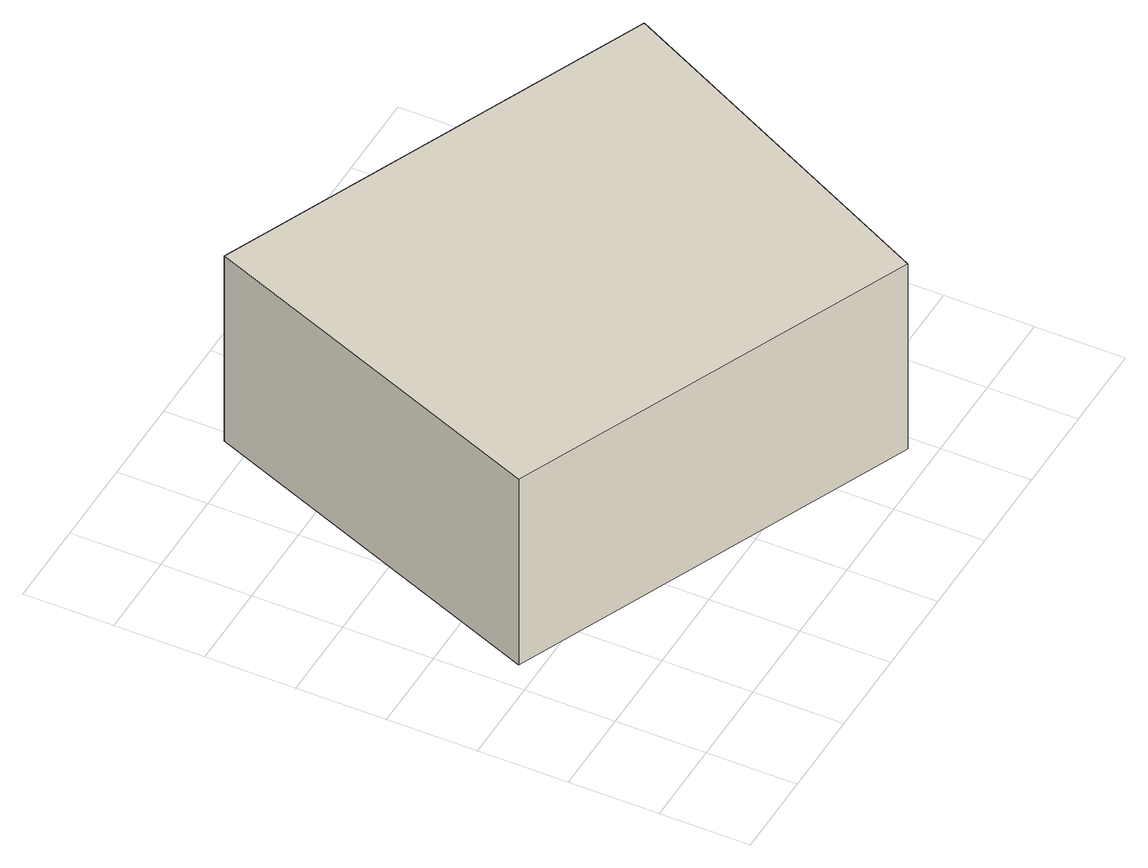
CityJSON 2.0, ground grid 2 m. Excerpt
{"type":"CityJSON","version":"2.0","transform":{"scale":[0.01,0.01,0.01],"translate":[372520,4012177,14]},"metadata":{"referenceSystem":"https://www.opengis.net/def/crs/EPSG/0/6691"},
"CityObjects":{
"building1":{"type":"Building","attributes":{"枝番":1,"利根川水系渡良瀬川洪水浸水想定区域（計画規模）.規模":"L1","利根川水系渡良瀬川洪水浸水想定区域（計画規模）.浸水ランク":"2","利根川水系渡良瀬川洪水浸水想定区域（計画規模）.浸水深":1.75,"利根川水系渡良瀬川洪水浸水想定区域（計画規模）.継続時間":52,"利根川水系渡良瀬川洪水浸水想定区域（想定最大規模）.規模":"L2","利根川水系渡良瀬川洪水浸水想定区域（想定最大規模）.浸水ランク":"2","利根川水系渡良瀬川洪水浸水想定区域（想定最大規模）.浸水深":2.9,"利根川水系渡良瀬川洪水浸水想定区域（想定最大規模）.継続時間":260.6,"利根川水系矢場川洪水浸水想定区域（想定最大規模）.規模":"L2","利根川水系矢場川洪水浸水想定区域（想定最大規模）.浸水ランク":"2","利根川水系矢場川洪水浸水想定区域（想定最大規模）.浸水深":0.56,"利根川水系矢場川洪水浸水想定区域（想定最大規模）.継続時間":12.4,"利根川水系多々良川洪水浸水想定区域（想定最大規模）.規模":"L2","利根川水系多々良川洪水浸水想定区域（想定最大規模）.浸水ランク":"1","利根川水系多々良川洪水浸水想定区域（想定最大規模）.浸水深":0.42,"利根川水系利根川洪水浸水想定区域（計画規模）.規模":"L1","利根川水系利根川洪水浸水想定区域（計画規模）.浸水ランク":"3","利根川水系利根川洪水浸水想定区域（計画規模）.浸水深":3.8,"利根川水系利根川洪水浸水想定区域（想定最大規模）.規模":"L2","利根川水系利根川洪水浸水想定区域（想定最大規模）.浸水ランク":"4","利根川水系利根川洪水浸水想定区域（想定最大規模）.浸水深":6.03,"measuredHeight":8.6,"BuildingDetails.prefecture":"10","BuildingDetails.city":"10207"},"geometry":[{"type":"Solid","lod":"1","boundaries":[[[[0,1,2,3]],[[2,4,5,3]],[[1,6,4,2]],[[0,7,6,1]],[[3,5,7,0]],[[4,6,7,5]]]]}]}
},
"vertices":[
[61,444,92],[378,1255,92],[1359,837,92],[970,56,92],[1359,837,580],[970,56,580],[378,1255,580],[61,444,580]
]}
